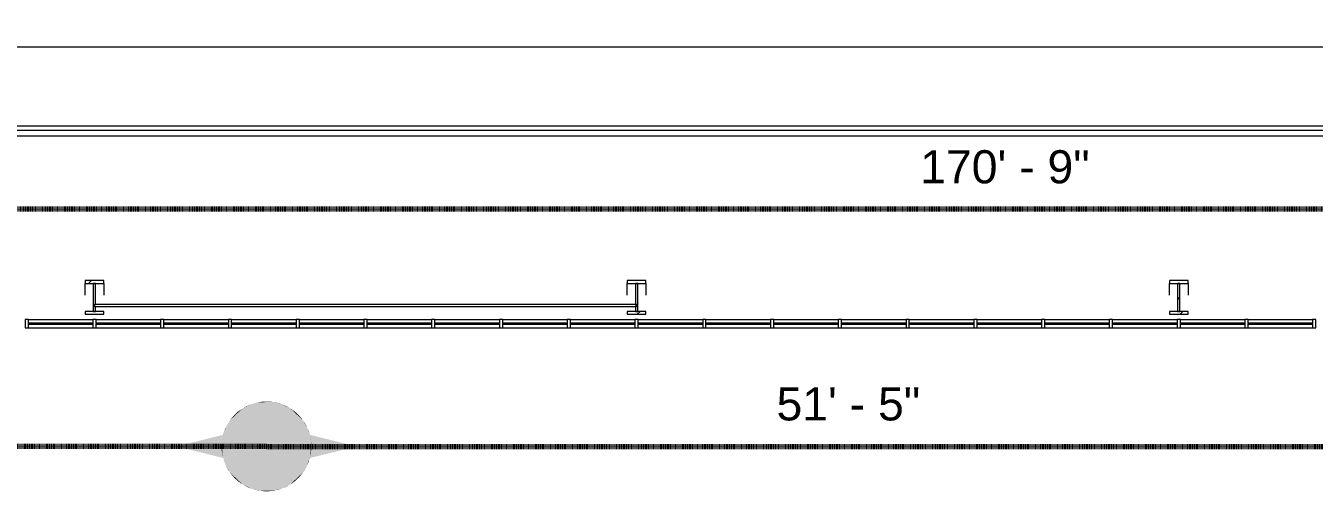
# Model space of a CAD drawing. Header units: inches. Extents: x -1442 to 59636, y -36095 to 792.
# Drawn here: x 56611 to 57299, y -22454 to -22205 of the extents above; entities that cross this region are included whole.
import ezdxf

# ---------------------------------------------------------------- set-up
doc = ezdxf.new("R2010")
doc.units = ezdxf.units.IN
doc.header["$MEASUREMENT"] = 0
doc.linetypes.add('Dash', pattern=[0.25, 0.125, -0.125])
for name, color, linetype, lineweight in [('A-ANNO-IDEN', 131, 'Continuous', 9), ('A-ANNO-NOTE', 131, 'Continuous', 9), ('A-FLOR', 192, 'Continuous', 9), ('A-FLOR-HRAL', 11, 'Continuous', 13), ('A-FLOR-OTLN', 90, 'Continuous', 13), ('A-GENM', 13, 'Continuous', 9), ('A-GLAZ-CURT', 52, 'Continuous', 13), ('A-GLAZ-CWMG', 51, 'Continuous', 13), ('S-BEAM', 12, 'Continuous', 9)]:
    doc.layers.add(name, color=color, linetype=linetype, lineweight=lineweight)
doc.styles.add('Arial_2', font='arial.ttf', dxfattribs={"height": 17.703593})
pattern_1 = [(225, (57226.86, -22360.053), (19.00703, -19.00703), []), (225, (57226.86, -22388.853), (19.00703, -19.00703), [])]
pattern_2 = [(225, (56937.36, -22360.053), (19.00703, -19.00703), []), (225, (56937.36, -22388.853), (19.00703, -19.00703), [])]
pattern_3 = [(225, (56647.86, -22360.053), (19.00703, -19.00703), []), (225, (56647.86, -22388.853), (19.00703, -19.00703), [])]

# ---------------------------------------------------------------- blocks, each defined once
blk = doc.blocks.new('Top Rail Type - Top Rail_Internal_-939601-Egress Plan')
at = {"layer": 'A-FLOR-HRAL', "lineweight": 9}
for p, q in [((24222.81, -22261.26), (23241.39, -22261.26)), ((24222.81, -22264.3), (23241.39, -22264.3))]:
    blk.add_line(p, q, dxfattribs=at)
blk = doc.blocks.new('columns and girder2 - one-V29-Egress Plan')
at = {"layer": 'S-BEAM'}
h = blk.add_hatch(dxfattribs=at)
h.set_pattern_fill('FP_28', color=256, style=0, pattern_type=2)
h.set_pattern_definition(pattern_1)
h.paths.add_polyline_path([(-0.63, -0.5), (-5, -0.5), (-5, -2), (5, -2), (5, -0.5), (0, -0.5)], flags=0)
h.paths.add_polyline_path([(0.62, -17.03), (-5, -17.03), (-5, -18.55), (5, -18.55), (5, -17.03)], flags=0)
h.paths.add_polyline_path([(5, -1204.89), (-5, -1204.89), (-5, -1206.4), (5, -1206.4)], flags=0)
h.paths.add_polyline_path([(5, -1224.25), (-5, -1224.25), (-5, -1225), (5, -1225)], flags=0)
h = blk.add_hatch(dxfattribs=at)
h.set_pattern_fill('FP_28', color=256, style=0, pattern_type=2)
h.set_pattern_definition(pattern_1)
h.paths.add_polyline_path([(0, -2), (-0.63, -2), (-0.63, -17.03), (0.62, -17.03), (0.62, -2)], flags=0)
h.paths.add_polyline_path([(-0.63, -1206.4), (-0.63, -1224.25), (0.62, -1224.25), (0.62, -1206.4)], flags=0)
at = {"layer": 'S-BEAM', "lineweight": 15}
for p, q in [((5, -0.5), (-5, -0.5)), ((-5, -0.5), (-5, -2)), ((-5, -2), (5, -2)), ((0.62, -2), (-0.63, -2)), ((-0.63, -2), (-0.63, -17.03)), ((0.62, -17.03), (0.62, -2)), ((5, -2), (5, -0.5)), ((5, -17.03), (-5, -17.03)), ((-5, -17.03), (-5, -18.55)), ((-5, -18.55), (5, -18.55)), ((-0.63, -17.03), (0.62, -17.03)), ((5, -18.55), (5, -17.03))]:
    blk.add_line(p, q, dxfattribs=at)
at = {"layer": 'S-BEAM', "lineweight": 13}
for p, q in [((-5, -17.03), (-5, -10.69)), ((5, -10.69), (5, -17.03))]:
    blk.add_line(p, q, dxfattribs=at)
blk = doc.blocks.new('columns and girder2 - one-V30-Egress Plan')
at = {"layer": 'S-BEAM'}
h = blk.add_hatch(dxfattribs=at)
h.set_pattern_fill('FP_29', color=256, style=0, pattern_type=2)
h.set_pattern_definition(pattern_2)
h.paths.add_polyline_path([(5, -0.5), (-5, -0.5), (-5, -2), (5, -2)], flags=0)
h.paths.add_polyline_path([(0.62, -17.03), (-5, -17.03), (-5, -18.55), (5, -18.55), (5, -17.03), (3.19, -17.03)], flags=0)
h.paths.add_polyline_path([(5, -1204.89), (-5, -1204.89), (-5, -1206.4), (5, -1206.4)], flags=0)
h.paths.add_polyline_path([(5, -1224.25), (-5, -1224.25), (-5, -1225), (5, -1225)], flags=0)
h = blk.add_hatch(dxfattribs=at)
h.set_pattern_fill('FP_29', color=256, style=0, pattern_type=2)
h.set_pattern_definition(pattern_2)
h.paths.add_polyline_path([(0, -5.72), (0.28, -5.54), (0.01, -5.71)], flags=0)
h.paths.add_polyline_path([(-0.63, -2), (-0.63, -17.03), (0.62, -17.03), (0.62, -5.72), (-0.16, -5.67), (-0.36, -5.33), (-0.22, -4.84), (0, -4.72), (0.62, -4.72), (0.62, -2), (0, -2)], flags=0)
h.paths.add_polyline_path([(-0.63, -1206.4), (-0.63, -1224.25), (0.62, -1224.25), (0.62, -1222.25), (-0.05, -1222.23), (-0.32, -1222.02), (-0.38, -1221.66), (-0.21, -1221.36), (-0.01, -1221.25), (0.62, -1221.25), (0.62, -1206.4)], flags=0)
at = {"layer": 'S-BEAM', "lineweight": 15}
for p, q in [((5, -0.5), (-5, -0.5)), ((-5, -0.5), (-5, -2)), ((-5, -2), (5, -2)), ((0.62, -2), (-0.63, -2)), ((-0.63, -2), (-0.63, -17.03)), ((0.62, -4.72), (0.62, -2)), ((0.62, -17.03), (0.62, -5.72)), ((5, -2), (5, -0.5)), ((5, -17.03), (-5, -17.03)), ((-5, -17.03), (-5, -18.55)), ((-5, -18.55), (5, -18.55)), ((-0.63, -17.03), (0.62, -17.03)), ((5, -18.55), (5, -17.03))]:
    blk.add_line(p, q, dxfattribs=at)
at = {"layer": 'S-BEAM', "lineweight": 13}
for p, q in [((-5, -17.03), (-5, -10.69)), ((5, -10.69), (5, -17.03))]:
    blk.add_line(p, q, dxfattribs=at)
blk = doc.blocks.new('columns and girder2 - one-V31-Egress Plan')
at = {"layer": 'S-BEAM'}
h = blk.add_hatch(dxfattribs=at)
h.set_pattern_fill('FP_30', color=256, style=0, pattern_type=2)
h.set_pattern_definition(pattern_3)
h.paths.add_polyline_path([(5, -0.5), (-5, -0.5), (-5, -2), (5, -2)], flags=0)
h.paths.add_polyline_path([(5, -17.03), (-5, -17.03), (-5, -18.55), (5, -18.55)], flags=0)
h.paths.add_polyline_path([(5, -1204.89), (-5, -1204.89), (-5, -1206.4), (5, -1206.4)], flags=0)
h.paths.add_polyline_path([(5, -1224.25), (-5, -1224.25), (-5, -1225), (5, -1225)], flags=0)
h = blk.add_hatch(dxfattribs=at)
h.set_pattern_fill('FP_30', color=256, style=0, pattern_type=2)
h.set_pattern_definition(pattern_3)
h.paths.add_polyline_path([(-0.63, -2), (-0.63, -4.72), (0.1, -4.78), (0.26, -4.87), (0.35, -5.27), (0.26, -5.57), (-0.1, -5.72), (-0.63, -5.72), (-0.63, -17.03), (0.62, -17.03), (0.62, -2), (0, -2)], flags=0)
h.paths.add_polyline_path([(0.62, -1206.4), (-0.63, -1206.4), (-0.59, -1221.25), (-0.26, -1221.27), (0.01, -1221.48), (0.1, -1221.75), (-0.1, -1222.14), (-0.3, -1222.25), (-0.63, -1222.25), (-0.63, -1224.25), (0.62, -1224.25), (0.62, -1211.89)], flags=0)
at = {"layer": 'S-BEAM', "lineweight": 15}
for p, q in [((5, -0.5), (-5, -0.5)), ((-5, -0.5), (-5, -2)), ((-5, -2), (5, -2)), ((0.62, -2), (-0.63, -2)), ((-0.63, -2), (-0.63, -4.72)), ((-0.63, -5.72), (-0.63, -17.03)), ((0.62, -17.03), (0.62, -2)), ((5, -2), (5, -0.5)), ((5, -17.03), (-5, -17.03)), ((-5, -17.03), (-5, -18.55)), ((-5, -18.55), (5, -18.55)), ((-0.63, -17.03), (0.62, -17.03)), ((5, -18.55), (5, -17.03))]:
    blk.add_line(p, q, dxfattribs=at)
at = {"layer": 'S-BEAM', "lineweight": 13}
for p, q in [((-5, -17.03), (-5, -10.69)), ((5, -10.69), (5, -17.03))]:
    blk.add_line(p, q, dxfattribs=at)
blk = doc.blocks.new('System Panel - Interior Glazing-1220293-Egress Plan')
at = {"layer": 'A-GLAZ-CURT', "lineweight": 9}
for p, q in [((17.21875, -0.5625), (-17.21875, -0.5625)), ((-17.21875, -0.5625), (-17.21875, -0.9375)), ((-17.21875, -0.9375), (17.21875, -0.9375)), ((17.21875, -0.9375), (17.21875, -0.5625))]:
    blk.add_line(p, q, dxfattribs=at)
blk = doc.blocks.new('Rectangular Mullion - Interior 1_75_ x 4_5_-1179494-Egress Plan')
at = {"layer": 'A-GLAZ-CWMG'}
for p, q in [((24570.45, -22362.3), (24604.89, -22362.3)), ((24570.45, -22366.8), (24604.89, -22366.8))]:
    blk.add_line(p, q, dxfattribs=at)
blk = doc.blocks.new('Rectangular Mullion - Interior 1_75_ x 4_5_-1220290-Egress Plan')
at = {"layer": 'A-GLAZ-CWMG'}
for p, q in [((-0.875, 3), (0.875, 3)), ((-0.875, -1.5), (-0.875, 3)), ((0.875, 3), (0.875, -1.5)), ((0.875, -1.5), (-0.875, -1.5))]:
    blk.add_line(p, q, dxfattribs=at)
blk = doc.blocks.new('Round Bar - 1_-1257056-Egress Plan')
at = {"layer": 'S-BEAM', "lineweight": 13}
for p, q in [((24678.62, -22354.33), (24533.39, -22354.33)), ((24533.39, -22355.33), (24678.62, -22355.33))]:
    blk.add_line(p, q, dxfattribs=at)
for start_param, end_param in [(0, 3.141593), (3.141593, 6.283185)]:
    blk.add_ellipse((24533.39, -22354.83), major_axis=(0, 0.5), ratio=0.73532, start_param=start_param, end_param=end_param, dxfattribs=at)
blk = doc.blocks.new('Round Bar - 1_-1257174-Egress Plan')
at = {"layer": 'S-BEAM', "lineweight": 13}
for p, q in [((24822.89, -22354.33), (24677.63, -22354.33)), ((24677.69, -22355.33), (24822.89, -22355.33))]:
    blk.add_line(p, q, dxfattribs=at)
for start_param, end_param in [(0, 3.141593), (3.141593, 6.283185)]:
    blk.add_ellipse((24822.89, -22354.83), major_axis=(0, 0.5), ratio=0.73532, start_param=start_param, end_param=end_param, dxfattribs=at)
blk = doc.blocks.new('Path of Travel - 01 Start-1856034-Egress Plan')
at = {"layer": 'A-GENM', "linetype": 'Dash', "lineweight": 70}
blk.add_line((8.96, 0), (625.96, 0), dxfattribs=at)
blk = doc.blocks.new('Path of Travel - 01 Start-1856035-Egress Plan')
at = {"layer": 'A-GENM', "linetype": 'Dash', "lineweight": 70}
blk.add_line((8.96, 0), (625.96, 0), dxfattribs=at)
blk = doc.blocks.new('Path of Travel - 02 Middle-1854587-Egress Plan')
at = {"layer": 'A-GENM', "linetype": 'Dash', "lineweight": 70}
blk.add_line((8.96, 0), (2057.96, 0), dxfattribs=at)

msp = doc.modelspace()

# ---------------------------------------------------------------- hatches: boundary and pattern name
at = {"layer": 'A-ANNO-NOTE'}
for points in [[(56718.1, -22419.67), (56752.34, -22409.75), (56747.45, -22407.43), (56731.14, -22414.24)], [(56718.1, -22419.67), (56747.45, -22407.43), (56727.05, -22409.75), (56723, -22414.24)], [(56718.1, -22419.67), (56727.05, -22409.75), (56720.17, -22416.18)], [(56718.1, -22419.67), (56752.34, -22409.75), (56727.05, -22409.75), (56723, -22414.24)], [(56761.29, -22440.62), (56752.34, -22409.75), (56718.1, -22419.67)], [(56761.29, -22440.62), (56752.34, -22409.75), (56718.1, -22419.67)], [(56718.1, -22419.67), (56727.05, -22409.75), (56720.17, -22416.18)], [(56720.17, -22416.18), (56727.05, -22409.75), (56724.48, -22411.58), (56722, -22414.24)], [(56720.17, -22416.18), (56727.05, -22409.75), (56722.49, -22413.42), (56721.8, -22414.24)], [(56722.49, -22413.42), (56727.05, -22409.75), (56724.13, -22411.87)], [(56727.05, -22409.75), (56747.45, -22407.43), (56731.09, -22407.74)], [(56727.05, -22409.75), (56731.09, -22407.74), (56729.02, -22408.65)], [(56727.05, -22409.75), (56748.3, -22407.74), (56731.09, -22407.74)], [(56752.34, -22409.75), (56748.3, -22407.74), (56727.05, -22409.75)], [(56727.05, -22409.75), (56731.09, -22407.74), (56729.84, -22408.26)], [(56748.3, -22407.74), (56734.99, -22406.61), (56731.09, -22407.74)], [(56731.09, -22407.74), (56747.45, -22407.43), (56734.99, -22406.61)], [(56734.99, -22406.61), (56743.07, -22406.38), (56736.32, -22406.38)], [(56744.4, -22406.61), (56743.07, -22406.38), (56734.99, -22406.61)], [(56747.45, -22407.43), (56736.32, -22406.38), (56734.99, -22406.61)], [(56748.3, -22407.74), (56744.4, -22406.61), (56734.99, -22406.61)], [(56736.32, -22406.38), (56743.07, -22406.38), (56738.57, -22406.17)], [(56736.32, -22406.38), (56743.07, -22406.38), (56740.82, -22406.17)], [(56736.32, -22406.38), (56740.82, -22406.17), (56738.57, -22406.17)], [(56747.45, -22407.43), (56743.07, -22406.38), (56736.32, -22406.38)], [(56743.07, -22406.38), (56740.82, -22406.17), (56738.57, -22406.17)], [(56747.45, -22407.43), (56744.4, -22406.61), (56743.07, -22406.38)], [(56748.3, -22407.74), (56745.72, -22406.92), (56744.4, -22406.61)], [(56747.45, -22407.43), (56745.72, -22406.92), (56744.4, -22406.61)], [(56752.34, -22409.75), (56750.37, -22408.65), (56747.45, -22407.43)], [(56752.34, -22409.75), (56750.37, -22408.65), (56748.3, -22407.74)], [(56759.22, -22416.18), (56754.91, -22411.58), (56752.34, -22409.75), (56757.14, -22414.24)], [(56763.09, -22424.77), (56759.22, -22416.18), (56752.34, -22409.75), (56755.55, -22414.24)], [(56761.29, -22440.62), (56763.09, -22424.77), (56752.34, -22409.75), (56753.64, -22414.24)], [(56763.09, -22424.77), (56759.22, -22416.18), (56752.34, -22409.75), (56755.55, -22414.24)], [(56759.22, -22416.18), (56754.91, -22411.58), (56752.34, -22409.75), (56757.14, -22414.24)], [(56761.29, -22440.62), (56763.09, -22424.77), (56752.34, -22409.75), (56753.64, -22414.24)], [(56720.17, -22416.18), (56724.48, -22411.58), (56722.49, -22413.42), (56721.8, -22414.24)], [(56759.22, -22416.18), (56756.9, -22413.42), (56754.91, -22411.58), (56757.39, -22414.24)], [(56759.22, -22416.18), (56756.9, -22413.42), (56754.91, -22411.58), (56757.39, -22414.24)], [(56756.9, -22413.42), (56756.26, -22412.78), (56754.91, -22411.58)], [(56759.22, -22416.18), (56757.63, -22414.24), (56757.59, -22414.24)], [(56759.22, -22416.18), (56757.63, -22414.24), (56757.59, -22414.24)], [(56761.85, -22420.91), (56759.97, -22417.31), (56759.22, -22416.18)], [(56763.09, -22424.77), (56761.85, -22420.91), (56759.22, -22416.18)], [(56761.85, -22420.91), (56759.97, -22417.31), (56759.22, -22416.18)], [(56763.09, -22424.77), (56761.85, -22420.91), (56759.22, -22416.18)], [(56739.69, -22442.15), (56739.69, -22418.15), (56691.69, -22430.15)], [(56727.05, -22450.54), (56718.1, -22419.67), (56716.3, -22435.52)], [(56716.3, -22435.52), (56718.1, -22419.67), (56716.3, -22424.77)], [(56716.3, -22424.77), (56718.1, -22419.67), (56717.54, -22420.91)], [(56727.05, -22450.54), (56718.1, -22419.67), (56716.3, -22435.52)], [(56716.3, -22435.52), (56718.1, -22419.67), (56716.3, -22424.77)], [(56716.3, -22424.77), (56718.1, -22419.67), (56717.54, -22420.91)], [(56727.05, -22450.54), (56761.29, -22440.62), (56718.1, -22419.67)], [(56727.05, -22450.54), (56761.29, -22440.62), (56718.1, -22419.67)], [(56739.69, -22442.15), (56787.69, -22430.15), (56739.69, -22418.15)], [(56761.85, -22420.91), (56760.67, -22418.47), (56759.97, -22417.31)], [(56761.85, -22420.91), (56760.67, -22418.47), (56759.97, -22417.31)], [(56763.09, -22424.77), (56762.33, -22422.17), (56761.85, -22420.91)], [(56763.09, -22424.77), (56762.33, -22422.17), (56761.85, -22420.91)], [(56716.3, -22435.52), (56716.3, -22424.77), (56715.8, -22427.89)], [(56716.3, -22435.52), (56716.3, -22424.77), (56715.8, -22427.89)], [(56716.3, -22435.52), (56715.8, -22427.89), (56715.8, -22432.4)], [(56716.3, -22435.52), (56715.8, -22427.89), (56715.8, -22432.4)], [(56761.29, -22440.62), (56763.09, -22435.52), (56763.09, -22424.77)], [(56761.29, -22440.62), (56763.09, -22435.52), (56763.09, -22424.77)], [(56763.59, -22427.89), (56763.35, -22426.1), (56763.09, -22424.77)], [(56763.09, -22435.52), (56763.59, -22427.89), (56763.09, -22424.77)], [(56763.59, -22427.89), (56763.35, -22426.1), (56763.09, -22424.77)], [(56763.09, -22435.52), (56763.59, -22427.89), (56763.09, -22424.77)], [(56763.09, -22435.52), (56763.59, -22432.4), (56763.59, -22427.89)], [(56763.09, -22435.52), (56763.59, -22432.4), (56763.59, -22427.89)], [(56763.59, -22432.4), (56763.63, -22431.95), (56763.59, -22427.89)], [(56763.59, -22432.4), (56763.63, -22431.95), (56763.63, -22428.34)], [(56763.63, -22431.95), (56763.69, -22430.6), (56763.63, -22428.34)], [(56763.63, -22431.95), (56763.69, -22429.69), (56763.63, -22428.34)], [(56727.05, -22450.54), (56716.3, -22435.52), (56720.17, -22444.11)], [(56720.17, -22444.11), (56716.3, -22435.52), (56717.54, -22439.38)], [(56727.05, -22450.54), (56716.3, -22435.52), (56720.17, -22444.11)], [(56720.17, -22444.11), (56716.3, -22435.52), (56717.54, -22439.38)], [(56761.29, -22440.62), (56761.85, -22439.38), (56763.09, -22435.52)], [(56761.29, -22440.62), (56761.85, -22439.38), (56763.09, -22435.52)], [(56761.85, -22439.38), (56762.33, -22438.12), (56763.09, -22435.52)], [(56761.85, -22439.38), (56762.33, -22438.12), (56763.09, -22435.52)], [(56763.09, -22435.52), (56763.35, -22434.19), (56763.59, -22432.4)], [(56763.09, -22435.52), (56763.35, -22434.19), (56763.59, -22432.4)], [(56720.17, -22444.11), (56717.54, -22439.38), (56719.42, -22442.98)], [(56720.17, -22444.11), (56717.54, -22439.38), (56719.42, -22442.98)], [(56724.48, -22448.71), (56720.17, -22444.11), (56722.49, -22446.87)], [(56727.05, -22450.54), (56720.17, -22444.11), (56724.48, -22448.71)], [(56727.05, -22450.54), (56720.17, -22444.11), (56724.48, -22448.71)], [(56724.48, -22448.71), (56720.17, -22444.11), (56722.49, -22446.87)], [(56752.34, -22450.54), (56761.29, -22440.62), (56727.05, -22450.54)], [(56731.94, -22452.86), (56761.29, -22440.62), (56727.05, -22450.54)], [(56731.94, -22452.86), (56752.34, -22450.54), (56761.29, -22440.62)], [(56752.34, -22450.54), (56759.22, -22444.11), (56761.29, -22440.62)], [(56752.34, -22450.54), (56759.22, -22444.11), (56761.29, -22440.62)], [(56752.34, -22450.54), (56754.91, -22448.71), (56759.22, -22444.11)], [(56752.34, -22450.54), (56756.9, -22446.87), (56759.22, -22444.11)], [(56754.91, -22448.71), (56756.9, -22446.87), (56759.22, -22444.11)], [(56756.9, -22446.87), (56758.4, -22445.18), (56759.22, -22444.11)], [(56756.9, -22446.87), (56758.4, -22445.18), (56759.22, -22444.11)], [(56759.22, -22444.11), (56759.97, -22442.98), (56761.29, -22440.62)], [(56759.22, -22444.11), (56759.97, -22442.98), (56761.29, -22440.62)], [(56731.09, -22452.55), (56752.34, -22450.54), (56727.05, -22450.54)], [(56731.09, -22452.55), (56727.05, -22450.54), (56729.02, -22451.64)], [(56731.94, -22452.86), (56727.05, -22450.54), (56729.02, -22451.64)], [(56748.3, -22452.55), (56752.34, -22450.54), (56731.09, -22452.55)], [(56731.94, -22452.86), (56748.3, -22452.55), (56752.34, -22450.54)], [(56748.3, -22452.55), (56750.37, -22451.64), (56752.34, -22450.54)], [(56748.3, -22452.55), (56749.55, -22452.03), (56752.34, -22450.54)], [(56749.55, -22452.03), (56750.37, -22451.64), (56752.34, -22450.54)], [(56752.34, -22450.54), (56755.26, -22448.42), (56756.9, -22446.87)], [(56752.34, -22450.54), (56753.1, -22450.05), (56755.26, -22448.42)], [(56752.34, -22450.54), (56753.1, -22450.05), (56754.91, -22448.71)], [(56744.4, -22453.68), (56731.09, -22452.55), (56734.99, -22453.68)], [(56744.4, -22453.68), (56748.3, -22452.55), (56731.09, -22452.55)], [(56744.4, -22453.68), (56748.3, -22452.55), (56731.94, -22452.86)], [(56743.07, -22453.91), (56744.4, -22453.68), (56731.94, -22452.86)], [(56736.32, -22453.91), (56743.07, -22453.91), (56731.94, -22452.86)], [(56736.32, -22453.91), (56731.94, -22452.86), (56734.99, -22453.68)], [(56736.32, -22453.91), (56744.4, -22453.68), (56734.99, -22453.68)], [(56736.32, -22453.91), (56743.07, -22453.91), (56744.4, -22453.68)], [(56740.82, -22454.12), (56736.32, -22453.91), (56738.57, -22454.12)], [(56740.82, -22454.12), (56743.07, -22453.91), (56736.32, -22453.91)], [(56738.57, -22454.12), (56743.07, -22453.91), (56736.32, -22453.91)], [(56740.82, -22454.12), (56743.07, -22453.91), (56738.57, -22454.12)], [(56744.4, -22453.68), (56745.72, -22453.38), (56748.3, -22452.55)], [(56744.4, -22453.68), (56745.72, -22453.38), (56748.3, -22452.55)]]:
    msp.add_hatch(color=256, dxfattribs=at).paths.add_polyline_path(points, flags=0)

# ---------------------------------------------------------------- linework, layer by layer
at = {"layer": 'A-FLOR', "lineweight": 13}
msp.add_line((56513.86, -22258.78), (57495.89, -22258.78), dxfattribs=at)
at = {"layer": 'A-FLOR-OTLN'}
msp.add_line((57495.89, -22216.78), (56513.86, -22216.78), dxfattribs=at)

# ---------------------------------------------------------------- block references
at = {"layer": 'A-FLOR-HRAL', "lineweight": 9}
msp.add_blockref('Top Rail Type - Top Rail_Internal_-939601-Egress Plan', (33272.47, 0), dxfattribs=at)
at = {"layer": 'A-GENM', "lineweight": 13, "rotation": 180}
for name, p in [('Path of Travel - 02 Middle-1854587-Egress Plan', (58165.26, -22303.41)), ('Path of Travel - 01 Start-1856035-Egress Plan', (56748.65, -22430.15))]:
    msp.add_blockref(name, p, dxfattribs=at)
at = {"layer": 'A-GENM', "lineweight": 13}
msp.add_blockref('Path of Travel - 01 Start-1856034-Egress Plan', (56730.74, -22430.15), dxfattribs=at)
at = {"layer": 'A-GLAZ-CURT', "rotation": 180}
for p in [(56629.76, -22365.3), (56665.95, -22365.3), (56702.14, -22365.3), (56738.33, -22365.3), (56774.51, -22365.3), (56810.7, -22365.3), (56846.89, -22365.3), (56883.08, -22365.3), (56919.26, -22365.3), (56955.45, -22365.3), (56991.64, -22365.3), (57027.83, -22365.3), (57064.01, -22365.3), (57100.2, -22365.3), (57136.39, -22365.3), (57172.58, -22365.3), (57208.76, -22365.3), (57244.95, -22365.3), (57281.14, -22365.3)]:
    msp.add_blockref('System Panel - Interior Glazing-1220293-Egress Plan', p, dxfattribs=at)
at = {"layer": 'A-GLAZ-CWMG', "extrusion": (0, 0, -1)}
for p in [(-56611.67, -22365.3), (-56647.86, -22365.3), (-56684.05, -22365.3), (-56720.23, -22365.3), (-56756.42, -22365.3), (-56792.61, -22365.3), (-56828.8, -22365.3), (-56864.98, -22365.3), (-56901.17, -22365.3), (-56937.36, -22365.3), (-56973.55, -22365.3), (-57009.73, -22365.3), (-57045.92, -22365.3), (-57082.11, -22365.3), (-57118.3, -22365.3), (-57154.48, -22365.3), (-57190.67, -22365.3), (-57226.86, -22365.3), (-57263.05, -22365.3), (-57299.23, -22365.3)]:
    msp.add_blockref('Rectangular Mullion - Interior 1_75_ x 4_5_-1220290-Egress Plan', p, dxfattribs=at)
at = {"layer": 'A-GLAZ-CWMG'}
for p in [(32042.09, 0), (32078.28, 0), (32114.47, 0), (32150.66, 0), (32186.84, 0), (32223.03, 0), (32259.22, 0), (32295.41, 0), (32331.59, 0), (32367.78, 0), (32403.97, 0), (32440.16, 0), (32476.34, 0), (32512.53, 0), (32548.72, 0), (32584.91, 0), (32621.09, 0), (32657.28, 0), (32693.47, 0)]:
    msp.add_blockref('Rectangular Mullion - Interior 1_75_ x 4_5_-1179494-Egress Plan', p, dxfattribs=at)
at = {"layer": 'S-BEAM', "lineweight": 13, "rotation": 180}
for name, p in [('columns and girder2 - one-V31-Egress Plan', (56647.86, -22360.05)), ('columns and girder2 - one-V30-Egress Plan', (56937.36, -22360.05)), ('columns and girder2 - one-V29-Egress Plan', (57226.86, -22360.05))]:
    msp.add_blockref(name, p, dxfattribs=at)
at = {"layer": 'S-BEAM', "lineweight": 13}
for name in ['Round Bar - 1_-1257056-Egress Plan', 'Round Bar - 1_-1257174-Egress Plan']:
    msp.add_blockref(name, (32114.47, 0), dxfattribs=at)

# ---------------------------------------------------------------- texts
at = {"layer": 'A-ANNO-IDEN', "insert": (57050.46, -22398.56), "char_height": 17.704, "width": 91.368, "attachment_point": 2, "line_spacing_factor": 0.938532, "style": 'Arial_2', "bg_fill": 3, "box_fill_scale": 1.25, "bg_fill_color": 0, "bg_fill_transparency": 0}
msp.add_mtext('51\' - 5"', dxfattribs=at)

# ---------------------------------------------------------------- next in the draw order: texts
at = {"layer": 'A-ANNO-IDEN', "insert": (57134.07, -22271.83), "char_height": 17.704, "width": 107.784, "attachment_point": 2, "line_spacing_factor": 0.938532, "style": 'Arial_2', "bg_fill": 3, "box_fill_scale": 1.25, "bg_fill_color": 0, "bg_fill_transparency": 0}
msp.add_mtext('170\' - 9"', dxfattribs=at)

doc.saveas('drawing.dxf')
